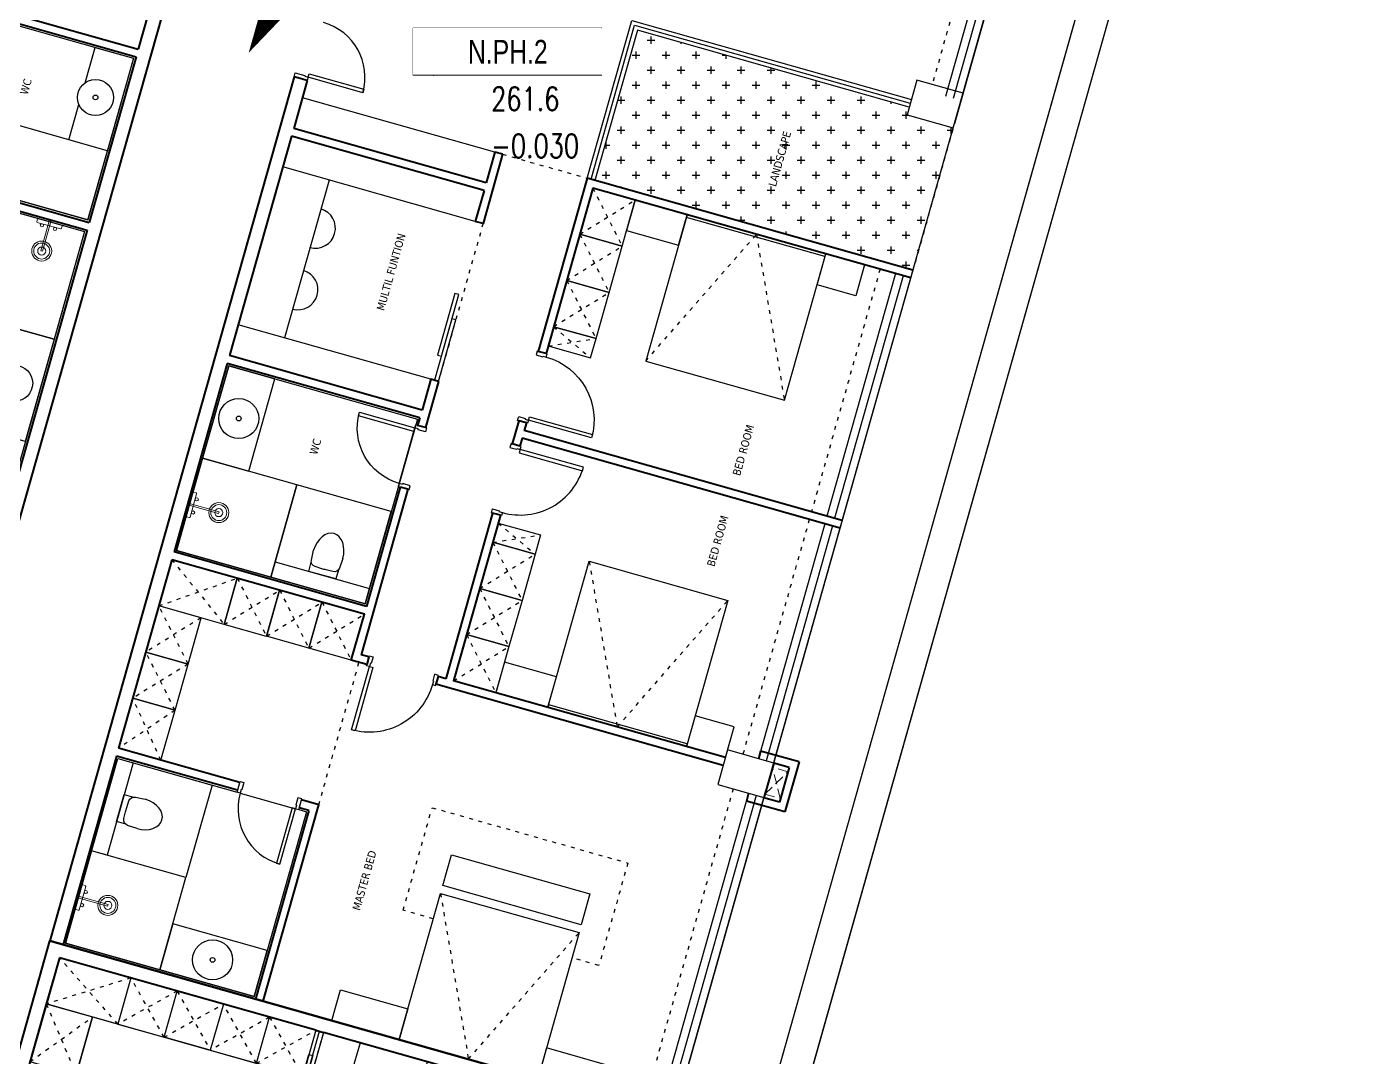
# Model space of a CAD drawing. Header units: millimetres. Extents: x -361681467 to 361175952, y -1292982 to 1550216.
# Drawn here: x -33356 to -16532, y 139572 to 152447 of the extents above; entities that cross this region are included whole.
import ezdxf
from ezdxf.enums import TextEntityAlignment as Align
from ezdxf.xclip import XClip

# ---------------------------------------------------------------- set-up
doc = ezdxf.new("R2010")
doc.units = ezdxf.units.MM
doc.header["$MEASUREMENT"] = 0
doc.header["$XCLIPFRAME"] = 0
doc.set_wipeout_variables(frame=1)
doc.linetypes.add('ACAD_ISO03W100', pattern=[30, 12, -18])
doc.linetypes.add('HIDDEN', pattern=[0.375, 0.25, -0.125])
for name, color, linetype in [('1VinaPVC-Text', 9, 'Continuous'), ('A-_FURN----_E-_N', 251, 'Continuous'), ('A-_SANIEQPT_E-_N', 251, 'Continuous'), ('A-CORE-OTLN', 160, 'Continuous'), ('A-WALL-FNSH', 11, 'Continuous'), ('IDEA - dim', 251, 'Continuous'), ('KT-Net manh', 139, 'Continuous'), ('Xref_NT1+NT2_MBDV Cot vach_220729$0$ccu12-Thay', 7, 'Continuous')]:
    doc.layers.add(name, color=color, linetype=linetype)
for name, color, linetype, lineweight in [('A-NoiThat', 39, 'Continuous', 13), ('KT-Chuviet', 255, 'Continuous', 15), ('KT-lomo nuoc', 3, 'HIDDEN', 5), ('KT-Net cat', 1, 'Continuous', 40), ('KT-Net thay', 7, 'Continuous', 15), ('KT-Net truc', 18, 'Continuous', 15)]:
    doc.layers.add(name, color=color, linetype=linetype, lineweight=lineweight)
doc.layers.add('DO DIEN TICH SAN', color=40, linetype='Continuous', plot=False)
doc.styles.add('font unicode ccu', font='arial.ttf')
doc.styles.add('ROMANS', font='ROMANS.SHX')
doc.styles.add('Tahoma', font='tahoma.ttf')

# ---------------------------------------------------------------- blocks, each defined once
blk = doc.blocks.new('220126_HDN_HBA typical plan$0$210902_YS plan 330pm ver13$0$TOTO-WC-CW822J')
at = {"color": 0}
blk.add_lwpolyline([(-177.2072506700642, -119.1915361834399), (-175, 0), (175, 0), (177.2072506700642, -119.1915361836145)], dxfattribs=at)
blk.add_lwpolyline([(-190, -270), (-183.3947591906181, -144.5004246227618, -0.3908696114996718), (-115.4352058441145, -78.20653349565691), (-27.76706723973621, -75.77130742336158, -0.01388621073825284), (27.76706724101678, -75.77130742336158), (115.4352058439981, -78.20653349565691, -0.3908696114996718), (183.3947591905016, -144.5004246227618), (190, -270)], format="xyb", dxfattribs=at)
blk.add_ellipse((0, -270), major_axis=(0, -270), ratio=0.7037037037037037, start_param=4.71238898038469, end_param=7.853981633974483, dxfattribs=at)
blk = doc.blocks.new('A$C2A980E36')
at = {"ltscale": 0.5}
blk.add_lwpolyline([(-10, 0), (10, 0), (10, 400), (-10, 400)], close=True, dxfattribs=at)
blk.add_lwpolyline([(160, 60), (160, 30, -0.4142135623730916), (150, 20), (-150, 20, -0.4142135623730987), (-160, 30), (-160, 60.00000000000728, -0.414213562373095), (-150, 70.00000000000728), (150, 70, -0.4142135623730915)], format="xyb", close=True, dxfattribs=at)
for centre, radius in [((0, 400), 125), ((0, 400), 100), ((0, 400), 50), ((-85, 90.00000000000728), 20), ((85, 90), 20)]:
    blk.add_circle(centre, radius, dxfattribs=at)
blk = doc.blocks.new('d800')
blk.add_line((760, 70), (40, 70))
for points in [[(40, 790), (40, 70), (85, 70), (85, 790)], [(50, 25), (40, 25), (40, 70), (0, 70), (0, -70), (50, -70)], [(750, 25), (760, 25), (760, 70), (800, 70), (800, -70), (750, -70)]]:
    blk.add_lwpolyline(points, close=True)
blk.add_arc((40, 70), 720, 0, 90)
blk = doc.blocks.new('d900n')
for points in [[(20, -50), (20, -40), (65, -40), (65, 0), (-65, 0), (-65, -50)], [(885, -40), (65, -40), (65, -85), (885, -85)], [(20, -850), (20, -860), (65, -860), (65, -900), (-65, -900), (-65, -850)]]:
    blk.add_lwpolyline(points, close=True)
blk.add_arc((65, -40), 820, 270, 0)
blk = doc.blocks.new('43')
at = {"layer": 'A-CORE-OTLN'}
h = blk.add_hatch(dxfattribs=at)
h.set_pattern_fill('CROSS', color=74, scale=750.0000000000001, angle=15.7787744332037)
h.set_pattern_definition([(15.7787744332037, (62069.78248317276, -131092.0405898251), (129.4490674590145, 231.4204808006231), [93.75000000000001, -281.2500000000001]), (105.7787744332037, (62127.63760337292, -131124.4028566899), (-231.4204808006231, 129.4490674590145), [93.75000000000001, -281.2500000000001])])
h.paths.add_polyline_path([(-1903.414608089617, 7131.224374220066), (-1903.443496000764, 7913.729410624393), (-2058.883388440168, 7913.723672215565), (-2058.854500529036, 7131.218635811238)], flags=24)
h.paths.add_polyline_path([(-1903.41460808969, 18031.22437421992), (-1903.443496000807, 18813.72941062413), (-2058.883388440241, 18813.72367221542), (-2058.854500529109, 18031.21863581112)], flags=24)
h.paths.add_polyline_path([(-1.455191522836685e-11, 8475.00000000003), (-599.9999999999854, 8474.999999999854), (-600.0000000000291, 8575), (-4129.99999999984, 8574.999999999942), (-4129.999999999825, 6625.000000000204), (7.275957614183426e-11, 6625.000000000175)])
h.paths.add_polyline_path([(-600.0000000000291, 17525.00000000006), (-600.0000000000291, 17624.99999999997), (3.637978807091713e-11, 17625), (1.455191522836685e-11, 19325.00000000009), (-3629.999999999811, 19325.00000000006), (-3629.999999999825, 17525.00000000015)])
at = {"color": 2}
for points in [[(-600.0000000000291, 8924.99999999997), (-599.9999999999782, 8474.999999999825), (-1.455191522836685e-11, 8475.00000000003), (-2.91038304567337e-11, 8924.99999999997)], [(-600.0000000000291, 224.9999999999709), (-600.0000000000146, -225.0000000000437), (-7.275957614183426e-12, -225), (-2.91038304567337e-11, 224.9999999999709)]]:
    blk.add_lwpolyline(points, close=True, dxfattribs=at)
at = {"layer": 'A-_FURN----_E-_N', "linetype": 'Continuous'}
for p, q in [((-6354.999999999811, -1950.05823561069), (-6354.999999999825, -1825.058235610777)), ((-5554.99999999984, -1950.058235610719), (-5554.999999999825, -1825.058235610821))]:
    blk.add_line(p, q, dxfattribs=at)
for points in [[(-4129.977849663337, 5925.000000408967), (-3579.977850044525, 5925.020304882026), (-3580.000000378801, 6525.020304473233), (-4129.999999997628, 6525), (-4129.977849663337, 5925.000000408967)], [(-4129.955699329046, 5325.000000817818), (-3579.955699710219, 5325.020305290935), (-3579.977850044525, 5925.020304882026), (-4129.977849663337, 5925.000000408967), (-4129.955699329046, 5325.000000817818)], [(-4129.933548994755, 4725.000001226697), (-3579.933549375928, 4725.020305699785), (-3579.955699710219, 5325.020305290935), (-4129.955699329046, 5325.000000817818), (-4129.933548994755, 4725.000001226697)], [(-4129.911398660188, 4475.000001635548), (-3579.911399041375, 4475.020306108607), (-3579.933549375899, 4725.020305699814), (-4129.933548994755, 4725.000001226697), (-4129.911398660188, 4475.000001635548)], [(-4129.911398660959, 2174.999998364598), (-3579.911399042147, 2174.979693891073), (-3579.933549376874, 1924.979694299924), (-4129.933548995716, 1924.99999877339), (-4129.911398660959, 2174.999998364598)], [(-4129.933548995716, 1924.99999877339), (-3579.933549376889, 1924.979694299953), (-3579.955699711601, 1324.979694708774), (-4129.955699330443, 1324.99999918227), (-4129.933548995716, 1924.99999877339)], [(-4129.955699330443, 1324.99999918227), (-3579.955699711601, 1324.979694708774), (-3579.977850046314, 724.9796951176831), (-4129.977849665112, 724.9999995911203), (-4129.955699330443, 1324.99999918227)], [(-4129.977849665112, 724.9999995911203), (-3579.977850046314, 724.9796951176831), (-3580.000000381013, 124.9796955265047), (-4129.99999999984, 124.9999999999709), (-4129.977849665112, 724.9999995911203)]]:
    blk.add_lwpolyline(points, close=True, dxfattribs=at)
for points, elevation in [([(-5430.022150334014, 3988.156922938564), (-5379.999999999229, 3988.156922938535), (-5379.999999999243, 4788.156922938593), (-5430.022150334029, 4788.156922938535)], -5.194135730180491e-10), ([(-5329.999999999854, 4474.941763980401), (-5379.999999999229, 4474.941763980343), (-5379.999999999214, 3674.941764389223), (-5329.999999999854, 3674.941764389223)], -3.641098064195844e-10), ([(-7904.99999999984, 3149.94176438931), (-5454.99999999984, 3149.941764389281), (-5454.99999999984, 749.9417643892521), (-7904.99999999984, 749.941764389223)], 5.194135729502864e-10), ([(-7304.99999999984, 1949.941764389165), (-7304.999999999753, 3149.94176438931), (-7904.999999999738, 3149.941764389339), (-7904.99999999984, 1949.94176438931)], 5.194135729502864e-10), ([(-7904.999999999811, 749.9417643891065), (-6679.999999999811, 749.9417643892521), (-6679.999999999811, 1949.941764389252), (-7904.99999999984, 1949.94176438931)], 5.194135729502864e-10), ([(-6679.999999999811, 749.9417643892521), (-5454.999999999811, 749.941764389223), (-5454.999999999782, 1949.941764389281), (-6679.999999999811, 1949.941764389281)], 5.194135729502864e-10), ([(-7929.977849665127, 624.9620688626892), (-7079.962777496679, 624.9417643891356), (-7079.984927831407, 24.94176479810267), (-7929.999999999854, 24.96206927159801), (-7929.977849665127, 624.9620688626892)], -5.194135730180491e-10), ([(-7079.962776747081, 624.9620688625728), (-6529.962777128254, 624.941764389223), (-6529.984927462952, 24.94176479810267), (-7079.984927081794, 24.96206927156891), (-7079.962776747081, 624.9620688625728)], -5.194135730180491e-10), ([(-6529.999999237436, 624.9823733361845), (-5979.999999618638, 624.9620688627183), (-5980.022149953336, 24.96206927159801), (-6530.022149572193, 24.98237374509335), (-6529.999999237436, 624.9823733361845)], -5.194135730180491e-10), ([(-5979.999999618609, 624.9620688627183), (-5429.999999999782, 624.9417643892521), (-5430.022150334495, 24.94176479813177), (-5980.022149953336, 24.96206927162712), (-5979.999999618609, 624.9620688627183)], -5.194135730180491e-10), ([(-7379.999999783016, 24.98237374515156), (-7929.999999401858, 24.96206927165622), (-7929.977849067145, -575.0379303194641), (-7379.977849448289, -575.0176258459542), (-7379.999999783016, 24.98237374515156)], -5.194135730180491e-10), ([(-7379.977848717841, -575.017625846056), (-7929.977848336639, -575.0379303194641), (-7929.955698001926, -1175.037929910599), (-7379.955698383084, -1175.017625437089), (-7379.977848717841, -575.017625846056)], -5.194135730180491e-10), ([(-7379.955697652578, -1175.017625437235), (-7929.95569727142, -1175.037929910584), (-7929.933546936692, -1825.058235610719), (-7379.933547317851, -1825.037931137238), (-7379.955697652578, -1175.017625437235)], -5.194135730180491e-10), ([(-6679.999999999796, -3150.058235610806), (-7904.99999999984, -3150.058235610806), (-7904.99999999984, -1950.05823561069), (-6679.999999999796, -1950.058235610719)], 5.194135729502864e-10), ([(-7904.99999999984, -4350.058235610835), (-6679.99999999984, -4350.058235610879), (-6679.999999999811, -3150.058235610879), (-7904.99999999984, -3150.058235610966)], 5.194135729502864e-10), ([(-6679.999999999811, -4350.05823561085), (-5454.99999999984, -4350.058235610952), (-5454.999999999811, -3750.058235610966), (-6679.999999999825, -3750.058235610893)], 5.194135729502864e-10)]:
    blk.add_lwpolyline(points, close=True, dxfattribs=dict(at, elevation=elevation))
at = {"layer": 'A-_FURN----_E-_N', "linetype": 'Continuous', "elevation": 5.194135729502864e-10}
blk.add_lwpolyline([(-5554.999999999825, -1950.058235610748), (-5454.999999999854, -1950.058235610719), (-5454.999999999854, -4350.058235610835), (-7904.999999999796, -4350.058235610806), (-7904.99999999984, -1950.058235610719), (-6354.999999999811, -1950.058235610719)], dxfattribs=at)
at = {"layer": 'A-_FURN----_E-_N', "linetype": 'Continuous'}
for centre, radius in [((-7604.999999999796, 2549.941764389194), 250.0000000000001), ((-7604.999999999796, 2549.941764389194), 30.00000000000001), ((-6079.999999999811, -4050.058235610908), 250.0000000000001), ((-6079.999999999811, -4050.058235610908), 30.00000000000001)]:
    blk.add_circle(centre, radius, dxfattribs=at)
at = {"layer": 'A-WALL-FNSH', "color": 5}
for p, q in [((-600.0000000000146, 8574.99999999997), (-4129.99999999984, 8574.999999999942)), ((-4129.99999999984, 8574.999999999942), (-4129.999999999825, 6625.000000000175))]:
    blk.add_line(p, q, dxfattribs=at)
at = {"layer": 'A-WALL-FNSH', "color": 5, "elevation": -5.194135730180491e-10}
for points in [[(-4229.99999999984, 6625.000000000291), (-4229.999999999825, 8675), (-600.0000000000146, 8674.999999999942)], [(-4179.99999999984, 6625.000000000204), (-4179.999999999825, 8624.999999999854), (-600.0000000000291, 8625)]]:
    blk.add_lwpolyline(points, dxfattribs=at)
at = {"layer": 'IDEA - dim'}
for p, q in [((6.548361852765083e-11, 17524.99999999997), (1.01863406598568e-10, 8574.999999999825)), ((-199.9999999998327, 17274.99999999997), (-199.9999999998327, 8824.99999999997)), ((-99.99999999986903, 17274.99999999997), (-99.99999999986903, 8824.99999999997)), ((-5429.99999999984, 6625.000000000233), (-7929.99999999984, 6625.000000000233)), ((7.275957614183426e-11, 6625.000000000146), (1.309672370553017e-10, -4375.058235610864)), ((-199.9999999998545, 6525.000000000146), (-199.9999999998399, 3375.000000000087)), ((-99.99999999983993, 6525.000000000146), (-99.99999999982538, 3375.000000000058)), ((-5429.99999999984, 5725.000000000262), (-7929.99999999984, 5725.000000000291)), ((-7329.99999999984, 5725.000000000262), (-7329.999999999854, 3674.94176438931)), ((-5429.999999999869, 3674.941764389281), (-7929.99999999984, 3674.94176438931)), ((-199.9999999998399, 3275.000000000058), (-199.999999999869, 225.0000000001164)), ((-99.99999999981083, 3274.999999999942), (-99.99999999985448, 225.0000000000582)), ((-199.999999999869, -225.0000000000291), (-199.9999999998545, -4375.058235610864)), ((-99.99999999983993, -225.0000000000291), (-99.99999999986903, -4375.058235610864))]:
    blk.add_line(p, q, dxfattribs=at)
for points in [[(-7975.001845830659, 6900.001938120375), (-7975.001476658406, 6890.001938127156), (-7930.001476689082, 6890.003599402291), (-7930.000000000102, 6850.003599429532), (-8100.000000000146, 6850.00119980998), (-8100.001845861334, 6900.001199775899)], [(-7220.000924535838, 6890.003601037548), (-7929.998523308066, 6890.003601037752), (-7929.996862032946, 6935.003601007076), (-7219.999263260703, 6935.003601006756)], [(-3580.000000378801, 6129.073497696081), (-2904.902750750232, 6129.073497696081), (-2904.902750750203, 6525.020304473233), (-3580.000000378801, 6525.020304473233)], [(-2904.971731370257, 6525.105539466691), (-2905.041874098213, 4625.105540761433), (-1105.04187532478, 4625.039089755999), (-1104.971732596852, 6525.039088461257)], [(-2904.971731370257, 6525.105539466691), (-1104.971732596852, 6525.039088461257), (-1104.973061616925, 6489.03908848585), (-2904.973060390359, 6489.105539491255)], [(-1104.971732535603, 6525.039088461286), (-599.9999999978027, 6525.039088463527), (-599.9999999980937, 6125.039088463527), (-1104.986498294449, 6125.071390536963)], [(-2904.97173137244, 124.8944605325232), (-2905.041874099086, 2024.894459237752), (-1105.041875325653, 2024.960910241993), (-1104.971732599035, 124.9609115367348)], [(-3580.083749423982, 128.9891820398916), (-2904.986499795392, 128.9891820398916), (-2904.986499795392, 524.9359888170438), (-3580.083749423968, 524.9359888170438)], [(-1104.971732537801, 124.9609115367057), (-599.9999999999854, 124.9609115341154), (-600, 524.9609115341154), (-1104.986498296363, 524.9286094610288)], [(-2904.97173137244, 124.8944605325232), (-1104.971732599035, 124.9609115367348), (-1104.973061619123, 160.960911512142), (-2904.973060392542, 160.8944605079596)], [(-3564.999999386506, -2375.124687907155), (-3564.99999938652, -1975.12468790717), (-1765.000000613072, -1975.058236902943), (-1765.000000613087, -2375.058236903031)], [(-3564.92985665983, -4375.124686612442), (-3564.999999386477, -2475.124687907213), (-1765.000000613058, -2475.058236902987), (-1764.929857886425, -4375.058235608274)], [(-3565.07014217398, -4375.058235608463), (-4440.041874711475, -4375.058235611272), (-4440.041874711562, -3975.058235611243), (-3565.055376415476, -3975.09053768414)], [(-1764.929857825133, -4375.058235608245), (-889.9581252876524, -4375.058235610879), (-889.9581252876669, -3975.058235610893), (-1764.944623583717, -3975.090537683922)]]:
    blk.add_lwpolyline(points, close=True, dxfattribs=at)
at = {"layer": 'IDEA - dim', "elevation": 5.194135729502864e-10}
for points in [[(-5455, 749.9417592641839), (-6680.003691722275, 749.9417592641548), (-6679.996308277347, 949.941759127978), (-5454.992616555086, 949.9417591278907)], [(-7904.999999999825, -3150.058235610835), (-7904.999999999738, -1950.05454388824), (-7705.000000136017, -1950.061927333154), (-7705.000000136104, -3150.065619055691)]]:
    blk.add_lwpolyline(points, close=True, dxfattribs=at)
at = {"layer": 'IDEA - dim'}
for centre, radius, start, end in [((-7929.998523308066, 6890.003601037723), 709.997598772211, 0, 89.99999999958312), ((-7329.999999999753, 5099.970882194757), 250.0000000000001, 270, 90), ((-7329.999999999825, 4299.970882194844), 250.0000000000001, 270, 90)]:
    blk.add_arc(centre, radius, start, end, dxfattribs=at)
at = {"layer": 'KT-Net cat'}
for p, q in [((-8099.999999999869, 6850.000000000116), (-8099.999999999869, -4375.058235610879)), ((-7929.999999999869, 6849.999999999971), (-8099.999999999869, 6850.000000000116)), ((-7929.999999999854, 6850.000000000116), (-7929.999999999854, 6225.000000000262)), ((-5429.999999999854, 6625.000000000233), (-5429.999999999869, 6225.000000000233)), ((-5329.999999999796, 6625.000000000087), (-5429.999999999854, 6625.000000000233)), ((-5329.999999999854, 6625.000000000233), (-5329.999999999854, 5725.000000000233)), ((-4129.99999999984, 6525.000000000146), (-4129.999999999811, 4375.000000000058)), ((-5429.999999999854, 6225.000000000204), (-7929.999999999854, 6225.000000000262)), ((-7929.99999999984, 6125.000000000116), (-7929.999999999854, 3274.941764389252)), ((-5429.999999999854, 6125.000000000116), (-7929.99999999984, 6125.000000000116)), ((-5429.999999999854, 6125.000000000087), (-5429.999999999869, 5725.000000000262)), ((-5329.999999999854, 5725.000000000233), (-5429.999999999869, 5725.000000000262)), ((-5429.999999999869, 3674.941764389252), (-5429.999999999854, 3274.94176438931)), ((-5329.999999999854, 3674.941764389223), (-5429.999999999869, 3674.941764389252)), ((-5329.999999999854, 3674.941764389223, -2.59706786495472e-09), (-5329.999999999869, 3074.941764389252)), ((-4229.999999999811, 3475.000000000058), (-4229.999999999811, 3175.000000000087)), ((-4129.999999999811, 3475.000000000175), (-4129.999999999811, 3375.000000000087)), ((-5429.999999999854, 3274.94176438931), (-7929.999999999782, 3274.941764389281)), ((-4129.999999999811, 3275.000000000146), (-4129.999999999811, 3175.000000000087)), ((-7929.999999999854, 3174.941764389252), (-7929.99999999984, 724.9417643892521)), ((-5429.999999999811, 3174.941764389252), (-7929.999999999782, 3174.941764389223)), ((-5429.999999999854, 3174.941764389281), (-5429.99999999984, 3074.941764389252)), ((-5329.999999999869, 3074.941764389252), (-5429.999999999854, 3074.941764389281)), ((-5429.999999999854, 2274.94176438931), (-5429.99999999984, 724.941764389223)), ((-5329.99999999984, 2274.94176438931), (-5429.999999999854, 2274.94176438931)), ((-5329.999999999869, 2274.94176438931), (-5329.999999999869, 125)), ((-4229.999999999811, 2275.000000000087), (-4229.99999999984, 124.9999999999418)), ((-4129.999999999811, 2275.000000000087), (-4129.99999999984, 124.9999999999709)), ((-5429.999999999753, 724.941764389223), (-7929.99999999984, 724.9417643892521)), ((-7929.99999999984, 624.941764389223), (-7929.99999999984, -1825.058235610748)), ((-5429.999999999753, 624.9417643892521), (-7929.99999999984, 624.941764389223)), ((-5229.99999999984, 125), (-5229.99999999984, 25.0000000000291)), ((-4329.999999999811, 124.9999999999127), (-4329.99999999984, 25)), ((-7929.999999999869, -1925.058235610777), (-7929.999999999869, -4375.058235610864)), ((-5429.999999999854, -1925.058235610893), (-5429.999999999854, -4375.058235610879)), ((1.309672370553017e-10, -4375.058235610864), (-8099.999999999869, -4375.058235610879)), ((-8099.330178590128, -4375.058235610893), (-8099.330178590128, -4375.058235610893))]:
    blk.add_line(p, q, dxfattribs=at)
for points, elevation in [([(1.455191522836685e-10, 6625.000000000146), (-4229.99999999984, 6625.000000000291), (-4229.999999999825, 4375.000000000204)], -5.194135730180491e-10), ([(1.527951098978519e-10, 6525.000000000146), (-4129.999999999753, 6525)], -5.194135730180491e-10), ([(-6354.999999999825, -1825.058235610777), (-7929.99999999984, -1825.058235610748)], 5.194135729502864e-10), ([(-5329.999999999854, -4375.058235610879), (-5329.99999999984, -1825.058235610792), (-5554.999999999825, -1825.058235610821)], 5.194135729502864e-10), ([(-6354.999999999811, -1925.058235610762), (-7929.999999999869, -1925.058235610777)], 5.194135729502864e-10), ([(-5429.999999999825, -1925.058235610879), (-5554.999999999825, -1925.058235610821)], 5.194135729502864e-10)]:
    blk.add_lwpolyline(points, dxfattribs=dict(at, elevation=elevation))
for points in [[(-4129.999999999811, 4375.000000000058), (-4229.999999999811, 4375.000000000087)], [(-4129.999999999811, 3475.000000000175), (-4229.999999999811, 3475.000000000058)], [(1.164153218269348e-10, 3375.000000000087), (-4129.999999999811, 3375.000000000087)], [(1.236912794411182e-10, 3275.000000000058), (-4129.999999999811, 3275.000000000146)], [(-4129.999999999811, 3175.000000000087), (-4229.999999999811, 3175.000000000087)], [(-4129.999999999811, 2275.000000000087), (-4229.999999999811, 2275.000000000087)], [(-5229.99999999984, 25.0000000000291), (-5429.999999999869, 24.99999999988358), (-5429.99999999984, 624.9417643891938)], [(-5229.99999999984, 125), (-5329.999999999869, 125)], [(-4229.99999999984, 124.9999999999418), (-4329.999999999811, 124.9999999999127)], [(-599.9999999999854, 24.99999999988358), (-4329.99999999984, 25)], [(-600.0000000000291, 125.0000000000291), (-4129.99999999984, 124.9999999999709)]]:
    blk.add_lwpolyline(points, dxfattribs=at)
at = {"layer": 'KT-Net manh', "linetype": 'ACAD_ISO03W100', "ltscale": 4}
for p, q in [((-399.999999999869, 17174.99999999997), (-399.999999999869, 8924.999999999942)), ((0, 8574.999999999825), (7.275957614183426e-11, 6625.000000000146)), ((-5329.999999999796, 6625.000000000262), (-4229.999999999811, 6625.000000000233)), ((-4129.999999997628, 6525), (-3579.977850044525, 5925.020304882026)), ((-4129.977849663337, 5925.000000408967), (-3580.000000378801, 6525.020304473233)), ((-399.9999999998545, 6525.000000000175), (-399.9999999998254, 3375.000000000087)), ((-4129.977849663337, 5925.000000408967), (-3579.955699710219, 5325.020305290935)), ((-4129.955699329046, 5325.000000817818), (-3579.977850044525, 5925.020304882026)), ((-5329.999999999854, 5725.000000000233), (-5329.999999999854, 3674.941764389223)), ((-4129.955699329046, 5325.000000817818), (-3579.933549375928, 4725.020305699785)), ((-4129.933548994755, 4725.000001226697), (-3579.955699710219, 5325.020305290935)), ((-4129.933548994755, 4725.000001226697), (-3579.911399041375, 4475.020306108607)), ((-4129.911398660188, 4475.000001635548), (-3579.933549375899, 4725.020305699814)), ((-399.9999999998327, 3275.000000000058), (-399.999999999869, 224.9999999999709)), ((-4129.933548995716, 1924.99999877339), (-3579.911399042147, 2174.979693891073)), ((-4129.911398660959, 2174.999998364598), (-3579.933549376874, 1924.979694299924)), ((-4129.955699330443, 1324.99999918227), (-3579.933549376889, 1924.979694299953)), ((-4129.933548995716, 1924.99999877339), (-3579.955699711601, 1324.979694708774)), ((-4129.977849665112, 724.9999995911203), (-3579.955699711601, 1324.979694708774)), ((-4129.955699330443, 1324.99999918227), (-3579.977850046314, 724.9796951176831)), ((-4129.99999999984, 124.9999999999709), (-3579.977850046314, 724.9796951176831)), ((-4129.977849665112, 724.9999995911203), (-3580.000000381013, 124.9796955265047)), ((-7929.999999999854, 24.96206927159801), (-7079.962777496679, 624.9417643891356)), ((-7929.977849665127, 624.9620688626892), (-7079.984927831407, 24.94176479810267)), ((-7079.984927081794, 24.96206927156891), (-6529.962777128254, 624.941764389223)), ((-7079.962776747081, 624.9620688625728), (-6529.984927462952, 24.94176479810267)), ((-6530.022149572193, 24.98237374509335), (-5979.999999618638, 624.9620688627183)), ((-6529.999999237436, 624.9823733361845), (-5980.022149953336, 24.96206927159801)), ((-5980.022149953336, 24.96206927162712), (-5429.999999999782, 624.9417643892521)), ((-5979.999999618609, 624.9620688627183), (-5430.022150334495, 24.94176479813177)), ((-7379.977849448289, -575.0176258459542), (-7929.999999401858, 24.96206927165622)), ((-7379.999999783016, 24.98237374515156), (-7929.977849067145, -575.0379303194641)), ((-5329.99999999984, -1825.058235610792), (-5329.999999999869, 25.00000000005821)), ((-399.9999999998399, -225.0000000000291), (-399.9999999998327, -4375.058235610995)), ((-7379.955698383084, -1175.017625437089), (-7929.977848336639, -575.0379303194641)), ((-7379.977848717841, -575.017625846056), (-7929.955698001926, -1175.037929910599)), ((-7379.933547317851, -1825.037931137238), (-7929.95569727142, -1175.037929910584)), ((-7379.955697652578, -1175.017625437235), (-7929.933546936692, -1825.058235610719))]:
    blk.add_line(p, q, dxfattribs=at)
for points in [[(-2905.041874098213, 4625.105540761433), (-2004.971731983533, 6525.072313963989), (-1105.04187532478, 4625.039089755999)], [(-2905.041874099086, 2024.894459237752), (-2004.971731985745, 124.9276860346436), (-1105.041875325653, 2024.960910241993)], [(-3564.987807982601, -2805.36088589656), (-3956.967791446907, -2805.360885896545), (-3956.967791446907, -1473.913091863375), (-1414.430376312972, -1473.913091863302), (-1414.430376312986, -2805.360885896531), (-1764.987806755991, -2805.360885896516)], [(-3564.999999386477, -2475.124687907213), (-2664.92985727312, -4375.091461110351), (-1765.000000613058, -2475.058236902987)]]:
    blk.add_lwpolyline(points, dxfattribs=at)
at = {"layer": 'A-_FURN----_E-_N', "linetype": 'Continuous', "xscale": -0.9999999999999998, "rotation": 89.997884798897}
blk.add_blockref('d800', (-5385.000000047541, 3074.94434859493), dxfattribs=at)
at = {"layer": 'A-_FURN----_E-_N', "linetype": 'Continuous', "rotation": 180.0021152011011}
blk.add_blockref('d800', (-5555.00258420546, -1880.058235658449), dxfattribs=at)
at = {"layer": 'A-_SANIEQPT_E-_N', "extrusion": (0, 0, -1)}
for p, xscale, zscale, rotation in [((6067.494461198556, 949.9417591278616), -1.000000000000001, -1.000000000000001, 180.0021152011574), ((7705.000000136119, -2537.563774412236), -1, -1, 270.0021152011568)]:
    blk.add_blockref('220126_HDN_HBA typical plan$0$210902_YS plan 330pm ver13$0$TOTO-WC-CW822J', p, dxfattribs=dict(at, xscale=xscale, zscale=zscale, rotation=rotation))
at = {"layer": 'A-NoiThat', "extrusion": (0, 0, -1), "zscale": -0.9999999999999993, "rotation": 89.9978847988429}
for p in [(7924.99999998619, 1349.941025553795), (7924.99999998619, -3750.058974446321)]:
    blk.add_blockref('A$C2A980E36', p, dxfattribs=at)
at = {"layer": 'IDEA - dim'}
for p, xscale, rotation in [((-4179.999999635867, 3475.000000000087), -1.000000000000001, 179.9978847988382), ((-5229.999999999854, 75.00000000005821), -1, 89.99788479883587)]:
    blk.add_blockref('d900n', p, dxfattribs=dict(at, xscale=xscale, rotation=rotation))
at = {"layer": 'IDEA - dim', "rotation": 0.002115201143256858}
blk.add_blockref('d900n', (-4179.999999635897, 3175.000000000087), dxfattribs=at)
at = {"layer": '1VinaPVC-Text', "style": 'Tahoma'}
for s, height, p in [('LANDSCAPE', 100.0000000000024, (-1931.135510744862, 7157.129999616533, -3.254709861743923e-07)), ('FOYER', 99.99999999999842, (-6422.950084285447, 7320.838916430861, -3.254709861743923e-07)), ('MULTIL FUNTION', 99.99999999999842, (-6221.692044180672, 4333.343266956712, -3.254709861743923e-07)), ('BED ROOM', 99.99999999999842, (-1379.369413098975, 3557.806251513801, -3.254709861743923e-07)), ('BED ROOM', 99.99999999999842, (-1379.369413099019, 2378.588556109607, -3.254709861743923e-07)), ('WC', 99.99999999999842, (-6538.383561763432, 2372.288282641093, -3.254709861743923e-07)), ('MASTER BED', 100.0000000000024, (-4473.967002662903, -2963.298636516018))]:
    blk.add_text(s, height=height, rotation=90.00211520086368, dxfattribs=at).set_placement(p)
blk = doc.blocks.new('46')
at = {"layer": 'A-_FURN----_E-_N', "linetype": 'Continuous'}
blk.add_lwpolyline([(-1995.000000000247, -21600.00000000026), (-1995.000000000015, -17475.00000000047), (-195.0000000001455, -17475.00000000061), (-195.0000000001892, -21600.00000000026)], close=True, dxfattribs=at)
at = {"layer": 'IDEA - dim'}
for points in [[(-2595.000000000073, -15225.00000000047), (-194.9999999999709, -15225.00000000047), (-195.0000000001019, -17325.00000000055), (-2595.00000000016, -17325.00000000047)], [(-1394.981541387897, -17324.99999962177), (-194.9667744981416, -17324.99999962182), (-194.9667744980688, -16425.01845861276), (-1394.981541387868, -16425.01845861279)], [(-1095.007383444972, -17475.00000000058), (-195.0000000001601, -17475.00000000061), (-195.0000000001892, -18875.00000000038), (-645.0073834449722, -18875.00000000038), (-1095.007383444943, -18425.00000000038)]]:
    blk.add_lwpolyline(points, close=True, dxfattribs=at)
for points in [[(-694.9886077922565, -15683.59433368078), (-694.999999659296, -15225.01845861273), (-195.0000000000437, -15225.00000000044), (-194.9667744980688, -16425.01845861276), (-694.9667741573212, -16425.03691722496), (-694.9781660243607, -15966.43704596112)], [(-644.9999999999563, -19350.41713080948), (-644.9999999999709, -18875.00000000038), (-195.0000000001892, -18875.00000000038), (-195.0000000002183, -20200.00000000029), (-644.9999999999854, -20200.00000000035), (-644.9999999999854, -19724.58286919122)]]:
    blk.add_lwpolyline(points, dxfattribs=at)
for centre, radius in [((-519.9833870276198, -15825.00922930654), 224.9999999999999), ((-519.9833870276198, -15825.00922930654), 29.99999999999999), ((-519.999999778709, -19537.50000000035), 224.9999999999999)]:
    blk.add_circle(centre, radius, dxfattribs=at)
at = {"layer": 'KT-Net cat'}
for p, q in [((-169.9999999999272, -13175.00000000055), (-170.0000000000146, -15100.00000000055)), ((5.820766091346741e-11, -13175.00000000055), (-3.055902197957039e-10, -21625.00000000017)), ((-170.0000000000146, -15200.00000000055), (-170.0000000001019, -17350.00000000064)), ((-2020.000000000189, -17450.00000000047), (-170.0000000001019, -17450.00000000058)), ((-170.000000000131, -17450.00000000058), (-170.0000000001892, -21625.00000000017))]:
    blk.add_line(p, q, dxfattribs=at)
for points in [[(-2620.000000000044, -15100.00000000047), (-170.0000000000146, -15100.00000000055)], [(-2620.000000000044, -15200.00000000041), (-170.0000000000146, -15200.00000000055)], [(-2620.000000000131, -17350.00000000047), (-170.0000000001019, -17350.00000000064)]]:
    blk.add_lwpolyline(points, dxfattribs=at)
at = {"layer": 'A-NoiThat', "extrusion": (0, 0, -1), "xscale": -1, "zscale": -1, "rotation": 180.0021152011514}
blk.add_blockref('A$C2A980E36', (645.0029533780908, -17455.00000001423), dxfattribs=at)
at = {"layer": '1VinaPVC-Text', "style": 'Tahoma'}
blk.add_text('WC', height=99.99999999999841, rotation=90.00211520086368, dxfattribs=at).set_placement((-1343.439126298181, -16031.81612191172, -3.258206621794423e-07))
blk = doc.blocks.new('A$C22D8307A')
at = {"layer": 'A-_FURN----_E-_N', "linetype": 'Continuous'}
for points, elevation in [([(18975.62131722553, 26419.9408638936), (18398.22451910794, 26583.07558576009), (18235.09157355596, 26005.6782857356), (18812.48837167356, 25842.54356386914), (18975.62131722553, 26419.9408638936)], 5.460840007000577e-05), ([(18975.64263290897, 26419.9348406911), (19553.02838848865, 26256.76104007175), (19389.85281156985, 25679.37578645223), (18812.46705599016, 25842.54958707164), (18975.64263290897, 26419.9348406911)], 5.460840007000577e-05), ([(17340.3571374142, 26258.52574677259), (17917.74289299389, 26095.35194615324), (17713.77875073843, 25373.61887322992), (17136.39299515873, 25536.79267384927), (17340.3571374142, 26258.52574677259)], 5.460840007000577e-05), ([(20130.40387092281, 26093.63234140773), (19553.00707280525, 26256.76706327422), (19389.87412725325, 25679.36976324976), (19967.27092537085, 25516.23504138328), (20130.40387092281, 26093.63234140773)], 5.460840007000577e-05), ([(20130.42518660626, 26093.62631820524), (20707.81094218594, 25930.45251758589), (20544.63536526714, 25353.0672639664), (19967.24960968745, 25516.24106458577), (20130.42518660626, 26093.62631820524)], 5.460840007000577e-05), ([(20586.52512227595, 25133.39908120522), (20538.40918250862, 25146.99526965062), (20755.9481975263, 25916.85030554433), (20804.06413729365, 25903.25411709899)], 5.460855537377237e-05), ([(20622.08374263206, 25627.07008163823), (20670.22099808349, 25613.46786999016), (20452.68198295463, 24843.61283370297), (20404.54472750319, 24857.21504535101)], 5.460840007000577e-05)]:
    blk.add_lwpolyline(points, close=True, dxfattribs=dict(at, elevation=elevation))
at = {"layer": 'IDEA - dim', "elevation": 5.460840007000577e-05}
for points in [[(17503.50587712503, 26835.89748471521), (18398.24583479137, 26583.06956255762), (18235.09157355596, 26005.6782857356), (17340.35161588963, 26258.50620789325)], [(22103.02916186237, 25536.16922593719), (21261.02741823442, 25774.09483714204), (21152.25791066998, 25389.16731899843), (21994.28264736709, 25151.26877752744)]]:
    blk.add_lwpolyline(points, close=True, dxfattribs=at)
blk.add_lwpolyline([(20136.77102747289, 23909.58304733192), (17509.8572396274, 24651.87375311472), (17917.74289299388, 26095.35194615324), (20544.65668083975, 25353.06124037039)], dxfattribs=at)
at = {"layer": 'KT-Net cat'}
for p, q in [((16186.89497040963, 22801.68074044024, 5.460891948357876e-05), (17386.13872262885, 27045.71872064113, 5.460891948357876e-05)), ((17503.50587712503, 26835.89748471524, 5.460840007000577e-05), (16769.31170106542, 24237.63673724586, 5.460840007000577e-05)), ((25134.47740085096, 24679.60318059172, 5.460840007000577e-05), (20804.0428217211, 25903.260140695, 5.460840007000577e-05))]:
    blk.add_line(p, q, dxfattribs=at)
at = {"layer": 'KT-Net manh', "linetype": 'ACAD_ISO03W100', "ltscale": 4}
for p, q in [((18235.07025821103, 26005.68430884252, 5.460840007000577e-05), (17503.47904017268, 26835.88396854131, 5.460840007000577e-05)), ((18398.203203763, 26583.08160886695, 5.460840007000577e-05), (17340.3460946207, 26258.48666851685, 5.460840007000577e-05)), ((18812.48837167356, 25842.54356386914, 5.460840007000577e-05), (18398.22451910794, 26583.07558576009, 5.460840007000577e-05)), ((18975.62131722553, 26419.9408638936, 5.460840007000577e-05), (18235.09157355596, 26005.6782857356, 5.460840007000577e-05)), ((18975.64263290897, 26419.9348406911, 5.460840007000577e-05), (19389.85281156985, 25679.37578645223, 5.460840007000577e-05)), ((17340.3571374142, 26258.52574677259, 5.460841083801856e-05), (17713.77875073843, 25373.61887322992, 5.460841083801856e-05)), ((18812.46705599016, 25842.54958707164, 5.460840007000577e-05), (19553.02838848865, 26256.76104007175, 5.460840007000577e-05)), ((19967.27092537085, 25516.23504138328, 5.460840007000577e-05), (19553.00707280525, 26256.76706327422, 5.460840007000577e-05)), ((17136.39299515873, 25536.79267384927, 5.460841083801856e-05), (17917.74289299389, 26095.35194615324, 5.460841083801856e-05)), ((20130.40387092281, 26093.63234140773, 5.460840007000577e-05), (19389.87412725325, 25679.36976324976, 5.460840007000577e-05)), ((20130.42518660626, 26093.62631820524, 5.460840007000577e-05), (20544.63536526714, 25353.0672639664, 5.460840007000577e-05)), ((19967.24960968745, 25516.24106458577, 5.460840007000577e-05), (20707.81094218594, 25930.45251758589, 5.460840007000577e-05)), ((20804.06413729354, 25903.25411709902, 5.460877994761356e-05), (20069.86996145625, 23304.99337041652, 5.460840007000577e-05))]:
    blk.add_line(p, q, dxfattribs=at)
blk = doc.blocks.new('TAG CAO DO SAN')
at = {"layer": 'KT-Net thay', "flags": 128}
blk.add_lwpolyline([(1526701.778855525, -266095.2298759429), (1526701.778855525, -266566.6584041911), (1527644.63591202, -266566.6584041911), (1527644.63591202, -266095.2298759429)], close=True, dxfattribs=at)
blk.add_wipeout([(1526701.778855525, -266095.2298759429), (1527644.6359120198, -266095.2298759429), (1527644.6359120198, -266566.65840419114), (1526701.778855525, -266566.65840419114)]).dxf.layer = 'KT-Net thay'
for points in [[(1526701.778855525, -266330.9441400666), (1527644.63591202, -266330.9441400666)], [(1526701.778855525, -266566.6584041911), (1527644.63591202, -266566.6584041911)]]:
    blk.add_lwpolyline(points, dxfattribs=at)
at = {"layer": 'KT-Chuviet', "color": 31, "style": 'ROMANS', "width": 0.75}
blk.add_text('DTTT:', height=117.8571320618522, dxfattribs=at).set_placement((1526748.92170835, -266507.8139601254))
at = {"layer": 'KT-Chuviet', "color": 31, "style": 'font unicode ccu', "width": 0.75}
blk.add_attdef('TÊNPHÒNG', text='', height=117.85713, dxfattribs=at).set_placement((1527175.308820772, -266213.4467624734), align=Align.MIDDLE_CENTER)
at = {"layer": 'KT-Chuviet', "color": 31, "ltscale": 15, "style": 'ROMANS', "width": 0.75, "flags": 8}
blk.add_attdef('CAO-DO', (1527091.943339912, -266507.7298381611), '', height=117.8571320618522, dxfattribs=at)
blk = doc.blocks.new('*U210')
at = {"layer": 'KT-lomo nuoc', "ltscale": 500}
for p, q in [((157.1794609717314, -312.7306059659411), (-178.6978908077722, -89.82613189332977)), ((-21.51842983604143, -402.5474408069309), (-2.602085213965211e-18, -0.009297052340116352))]:
    blk.add_line(p, q, dxfattribs=at)
blk.add_lwpolyline([(157.1794609717314, -312.7306059659411), (-21.51842983604143, -402.5474408069309), (-178.6978908077722, -89.82613189332977), (-2.602085213965211e-18, -0.009297052340116352)], close=True, dxfattribs=at)
blk = doc.blocks.new('CTN TB 38')
at = {"layer": 'KT-Net cat'}
for p, q in [((-12857.30983296041, -44765.61406576203), (-12884.5022063739, -44861.84594627589)), ((-12376.15043036891, -44901.57593283086), (-12857.30983295921, -44765.61406575778)), ((-12692.03844533792, -44916.23069310703), (-12814.4041257042, -45349.27415543926)), ((-12499.5746843017, -44970.61543993445), (-12692.03844533817, -44916.23069310511)), ((-12376.15043036695, -44901.57593282743), (-12552.90085756248, -45527.08315619547)), ((-12499.57468430015, -44970.6154399318), (-12621.94036466626, -45403.65890226341)), ((-13006.68730834392, -45294.2503544738), (-13034.06026015614, -45391.12128913077)), ((-12552.90085756258, -45527.08315620018), (-13034.06026015487, -45391.12128912625)), ((-12621.94036466645, -45403.65890226711), (-12814.4041257029, -45349.27415543766))]:
    blk.add_line(p, q, dxfattribs=at)
at = {"layer": 'KT-lomo nuoc', "linetype": 'HIDDEN', "xscale": -0.9999999999999999, "rotation": 10.89765347559021}
blk.add_blockref('*U210', (-12707.06404183483, -44969.47216158904, -4.175079598426381e-08), dxfattribs=at)

msp = doc.modelspace()

# ---------------------------------------------------------------- linework, layer by layer
at = {"color": 1, "elevation": 5.460840007000577e-05}
msp.add_lwpolyline([(-30193.32946684751, 152532.4886690681, 0, 999.9999999999999, 0), (-30449.0320147782, 152604.7428959301, 999.9999999999999, 999.9999999999999, 0)], format="xyseb", dxfattribs=at)
at = {"layer": 'KT-Net cat'}
for p, q in [((-33068.12376934537, 141022.9072818581, 5.460891948357876e-05), (-25273.55805040839, 138820.3859370197, 5.460891948357876e-05)), ((-29746.45154978827, 139907.6410788028, 5.460840007000577e-05), (-32950.7566148492, 140813.0860459322, 5.460840007000577e-05)), ((-29746.43023421567, 139907.6350552068, 5.460877994761356e-05), (-29746.45154978827, 139907.6410788028, 5.460879071562635e-05)), ((-29746.43023421568, 139907.6350552068, 5.460877994761356e-05), (-29650.19835468068, 139880.4426783159, 5.460877994761356e-05)), ((-29650.19835468068, 139880.4426783159, 5.460885377968935e-05), (-29650.21967025311, 139880.4487019119, 5.460885272506481e-05))]:
    msp.add_line(p, q, dxfattribs=at)
at = {"layer": 'Xref_NT1+NT2_MBDV Cot vach_220729$0$ccu12-Thay'}
for p, q in [((-28968.83008703912, 121698.0498390002, 5.460891948357875e-05), (-16330.07412654808, 166425.7044292803, 5.460891948357875e-05)), ((-28968.56135661481, 121697.9450335046, 5.46086672391564e-05), (-16329.80539612379, 166425.5996237847, 5.46086672391564e-05)), ((-28968.55565468828, 121697.9722926258, 5.460891948357876e-05), (-16329.7996941972, 166425.6268829059, 5.460891948357876e-05)), ((-28583.63383847126, 121589.1755259402, 5.46086672391564e-05), (-15925.62304738723, 166384.9715863665, 5.46086672391564e-05))]:
    msp.add_line(p, q, dxfattribs=at)
at = {"layer": 'Xref_NT1+NT2_MBDV Cot vach_220729$0$ccu12-Thay', "elevation": 5.46086672391564e-05}
msp.add_lwpolyline([(-30026.9338506104, 121997.6917487817), (-16959.43542923662, 168242.635284153, 0.02468762443620558), (-16667.36145449523, 169519.0646889086, 0.08689377473881693), (-16665.58234678674, 170245.909373325), (-17155.94128401112, 172246.9577043863), (-21874.03681389685, 191731.5348941208, 0.7715449943642202), (-30539.3463824396, 191895.5731493224), (-44373.6439422667, 142943.9256810292)], format="xyb", dxfattribs=at)
at = {"layer": 'Xref_NT1+NT2_MBDV Cot vach_220729$0$ccu12-Thay'}
for points, elevation in [([(-28583.90256889564, 121589.2803314358), (-15925.8917778115, 166385.0763918622)], 5.460891948357875e-05), ([(-28583.62813654479, 121589.2027850614), (-15925.61734546063, 166384.9988454877)], 5.460891948357876e-05)]:
    msp.add_lwpolyline(points, dxfattribs=dict(at, elevation=elevation))

# ---------------------------------------------------------------- block references
at = {"color": 3, "rotation": 344.2212255667963}
msp.add_blockref('43', (-24083.87655599072, 143030.5837698656, 5.460840007000577e-05), dxfattribs=at)
at = {"rotation": 344.2212255667963}
msp.add_blockref('46', (-27696.27413276154, 166653.001697803, 5.460891948357876e-05), dxfattribs=at)
msp.add_blockref('A$C22D8307A', (-50454.47984565984, 113977.2468064845))

# ---------------------------------------------------------------- next in the draw order: block references
at = {"layer": 'KT-Net truc'}
ref = msp.add_blockref('TAG CAO DO SAN', (-3845283.978680316, 817670.6120064935), dxfattribs=dict(at, xscale=2.5, yscale=2.5, zscale=2.5))
XClip(ref).set_block_clipping_path([(1526674.1636322693, -266330.944140067), (1527644.6359120195, -266095.2298759429)])
ref.add_attrib('CAO-DO', '261.6', (-27554.12033053636, 151401.2874110909), dxfattribs={"layer": 'KT-Chuviet', "color": 31, "ltscale": 15, "height": 294.6428301546305, "style": 'ROMANS', "width": 0.7500000000000001})
ref.add_attrib('CAO-DO', '-0.030', (-27554.12033053636, 150812.0017507816), dxfattribs={"layer": 'KT-Chuviet', "color": 31, "ltscale": 15, "height": 294.6428301546305, "style": 'ROMANS', "width": 0.7500000000000001})
ref.add_attrib('TÊNPHÒNG', 'N.PH.2', dxfattribs={"layer": 'KT-Chuviet', "color": 31, "height": 294.642825, "style": 'font unicode ccu', "width": 0.7500000000000001}).set_placement((-27345.7066283852, 152136.99510031), align=Align.MIDDLE_CENTER)

# ---------------------------------------------------------------- next in the draw order: linework, layer by layer
at = {"layer": 'DO DIEN TICH SAN', "elevation": 5.460855355478297e-05}
msp.add_lwpolyline([(-55388.03185742188, 128367.7893036856), (-52083.37011448244, 132377.2177838414), (-48379.34263843441, 131330.5655688533), (-48921.14641973049, 129413.1611742408, -0.1613219334233028), (-49405.85427518899, 129017.8240767412, 0.2677454210013694), (-49473.27616904632, 128935.0052694625), (-51063.49059274376, 123307.3495905572, 0.525932554896293), (-45694.31062287002, 116841.0397026578), (-33384.72113014036, 118007.9804089767, 0.3101758114841869), (-28968.55237311011, 121697.939669434), (-16329.80643958475, 166425.6000707252, 0.05987960085944487)], format="xyb", dxfattribs=at)

# ---------------------------------------------------------------- next in the draw order: block references
msp.add_blockref('CTN TB 38', (-11330.61439125117, 188162.6345708898, 5.460892335912548e-05))

doc.saveas('drawing.dxf')
